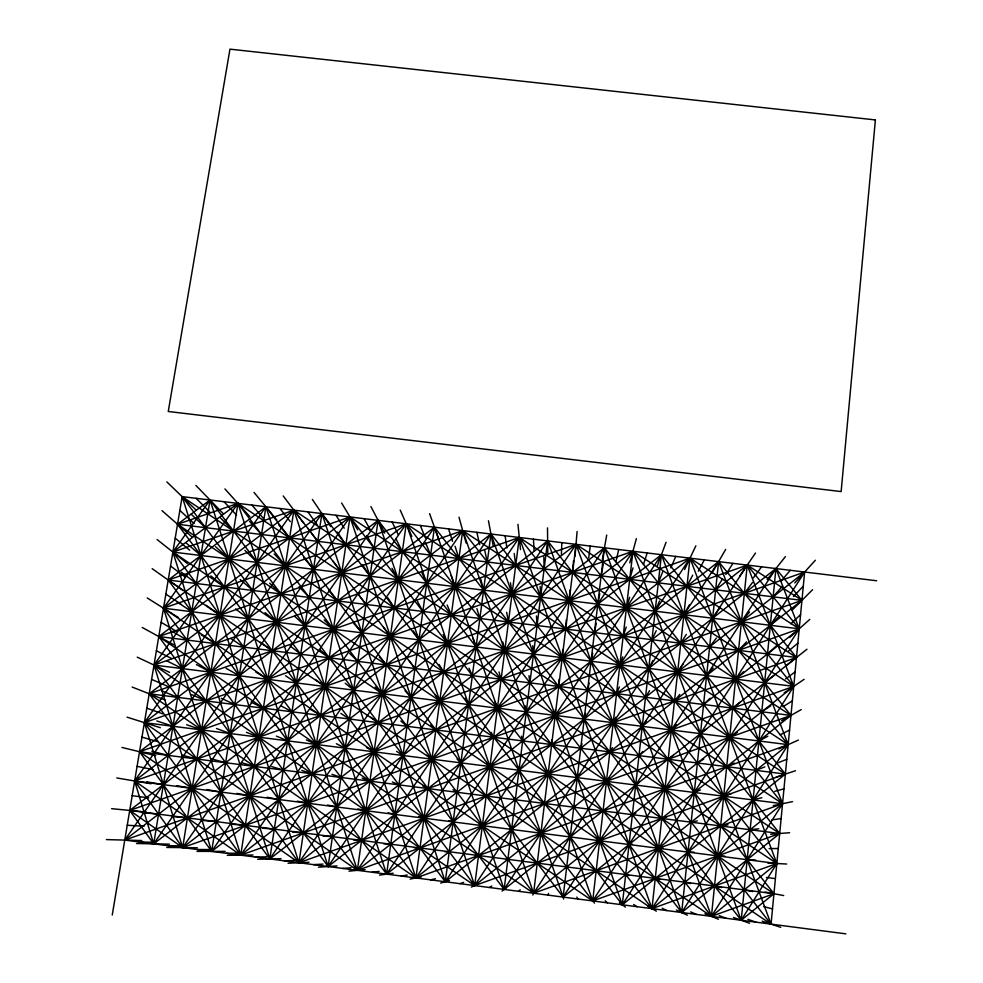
<?xml version="1.0" encoding="UTF-8"?>
<svg xmlns="http://www.w3.org/2000/svg" width="983" height="983" viewBox="0 0 983 983"><rect width="100%" height="100%" fill="white"/><g stroke="black" fill="none" stroke-linecap="round" stroke-linejoin="round"><path stroke-width="1.47" d="M551.672 744.573L551.709 739.99M555.223 715.415L555.407 709.591M561.404 554.559L561.821 542.616M558.749 686.441L559.081 679.413M562.251 657.664L562.731 649.431M548.354 895.169L548.465 893.412M565.729 629.059L566.343 619.646M569.182 600.638L569.943 590.058M572.61 572.401L573.519 560.666M575.055 556.218L577.082 531.471M741.207 920.248L775.931 568.555L386.614 874.133L168.216 580.044L265.901 506.773L563.124 897.086L790.959 715.415L661.448 554.695L269.809 858.945L149.219 693.765L378.111 520.363L681.674 912.507L779.691 833.51L547.629 540.908L153.692 843.844L129.719 810.434L490.959 534.039L773.953 893.719L741.207 920.248L434.461 527.195L139.537 751.725L211.664 851.376L604.459 547.789L785.368 774.076L622.313 904.778L321.92 513.556L158.779 636.542L328.125 866.527L718.61 561.612L796.488 657.516L504.119 889.406L210.03 500.003L177.542 524.258L445.274 881.763L801.944 600.343L775.931 568.555L563.124 897.086L434.461 527.195L211.664 851.376L154.012 665.061L265.901 506.773L386.614 874.133L604.459 547.789L741.207 920.248L776.828 863.516L661.448 554.695L445.274 881.763L321.92 513.556L134.646 780.981L153.692 843.844L378.111 520.363L504.119 889.406L718.61 561.612L788.169 744.659L681.674 912.507L547.629 540.908L328.125 866.527L210.03 500.003L172.897 552.065L269.809 858.945L490.959 534.039L622.313 904.778L799.228 628.837L775.931 568.555M845.835 933.85L124.767 840.084L349.997 516.96L474.678 885.585L690.005 558.147L793.736 686.367L533.597 893.252L406.262 523.779L144.39 722.652L240.724 855.161L462.686 530.611L592.7 900.932L804.647 572.045L415.932 877.942L293.892 510.165L163.51 608.207L357.357 870.324L790.959 715.415L519.282 537.468L298.955 862.73L182.15 496.624L773.953 893.719L711.422 916.365L747.24 565.09L134.646 780.981L182.666 847.604L799.228 628.837L747.24 565.09L357.357 870.324L144.39 722.652L293.892 510.165L779.691 833.51L592.7 900.932L163.51 608.207L237.947 503.382L776.828 863.516L711.422 916.365L172.897 552.065L237.947 503.382L533.597 893.252L782.542 803.701L690.005 558.147L139.537 751.725L298.955 862.73L793.736 686.367L747.24 565.09L533.597 893.252L158.779 636.542L462.686 530.611L788.169 744.659L592.7 900.932L293.892 510.165L172.897 552.065L415.932 877.942L788.169 744.659L632.941 551.242L144.39 722.652L182.666 847.604L576.026 544.336L793.736 686.367L651.975 908.636L168.216 580.044L349.997 516.96L782.542 803.701L711.422 916.365L406.262 523.779L163.51 608.207L240.724 855.161L796.488 657.516L632.941 551.242L240.724 855.161L134.646 780.981L462.686 530.611L771.053 924.131L804.647 572.045L129.719 810.434L182.666 847.604L406.262 523.779L785.368 774.076L474.678 885.585L154.012 665.061L349.997 516.96L651.975 908.636L776.828 863.516L519.282 537.468L154.012 665.061L298.955 862.73L690.005 558.147L799.228 628.837L474.678 885.585L182.15 496.624L112.246 915.038M681.674 912.507L718.61 561.612M711.422 916.365L576.026 544.336L357.357 870.324L237.947 503.382L177.542 524.258L771.053 924.131L632.941 551.242L415.932 877.942L149.219 693.765L576.026 544.336L782.542 803.701L651.975 908.636L690.005 558.147M622.313 904.778L661.448 554.695M592.7 900.932L632.941 551.242M563.124 897.086L604.459 547.789M533.597 893.252L576.026 544.336M504.119 889.406L547.629 540.908M474.678 885.585L519.282 537.468L124.767 840.084L801.944 600.343L747.24 565.09M588.719 557.877L590.242 546.069M445.274 881.763L490.959 534.039M415.932 877.942L462.686 530.611M386.614 874.133L434.461 527.195M357.357 870.324L406.262 523.779M328.125 866.527L378.111 520.363M298.955 862.73L349.997 516.96M269.809 858.945L321.92 513.556M240.724 855.161L293.892 510.165M211.664 851.376L265.901 506.773M182.666 847.604L237.947 503.382M153.692 843.844L210.03 500.003M602.395 559.536L606.708 535.047M601.141 575.878L603.243 564.279M597.787 604.152L599.765 593.707M594.42 632.597L596.263 623.32M591.041 661.227L592.737 653.142M616.071 561.207L618.688 549.509M587.625 690.054L589.186 683.16M584.197 719.052L585.61 713.388M629.759 562.866L636.382 538.635M580.744 748.247L582.022 743.812M629.698 579.356L633.015 567.891M626.441 607.654L629.636 597.357M643.46 564.525L647.195 552.962M623.161 636.136L626.232 627.007M577.267 777.627L578.397 774.444M619.868 664.803L622.804 656.865M657.172 566.196L666.093 542.223M658.303 582.845L662.825 571.516M532.835 895.071L534.297 891.569M616.55 693.654L619.351 686.92M670.885 567.867L675.726 556.415M655.133 611.18L659.544 601.018M684.61 569.526L695.853 545.811M651.95 639.687L656.239 630.705M613.208 722.689L615.874 717.172M686.945 586.335L692.683 575.153M573.765 807.203L574.748 805.286M698.348 571.197L704.307 559.88M648.743 668.391L652.909 660.588M683.873 614.694L689.501 604.68M712.097 572.868L725.663 549.423M609.841 751.921L612.372 747.633M645.512 697.266L649.554 690.68M680.777 643.251L686.281 634.404M715.636 589.837L722.591 578.778M725.859 574.539L732.925 563.345M739.621 576.21L755.509 553.024M712.65 618.221L719.495 608.342M677.656 671.979L683.05 664.324M642.255 726.339L646.175 720.981M753.396 577.881L761.579 566.822M744.364 593.327L752.536 582.428M709.64 646.802L716.386 638.102M606.462 781.338L608.846 778.303M767.182 579.552L785.405 556.636M518.852 891.323L520.142 889.726M674.522 700.891L679.794 694.453M741.465 621.76L749.538 612.016M780.981 581.236L790.283 570.3M773.13 596.841L782.529 586.065M706.617 675.567L713.253 668.059M794.78 582.907L815.349 560.249M638.987 755.595L642.771 751.479M738.552 650.365L746.527 641.813M793.465 596.509L803.295 586.175M770.328 625.299L779.63 615.702M671.364 729.988L676.525 724.778M792.151 610.148L812.56 589.726M703.57 704.516L710.095 698.225M790.836 623.824L800.592 614.572M735.616 679.167L743.492 671.807M767.502 653.941L776.717 645.524M789.509 637.549L809.771 619.388M788.182 651.324L797.864 643.152M502.067 891.065L505.999 887.895M786.855 665.122L806.945 649.247M732.654 708.141L740.432 702.009M764.651 682.767L773.781 675.554M668.182 759.281L673.22 755.313M700.498 733.65L706.912 728.587M635.694 785.048L639.355 782.173M603.046 810.938L605.307 809.181M570.238 836.963L571.074 836.336M785.515 678.983L795.112 671.917M784.176 692.88L804.106 679.314M761.788 711.778L770.819 705.794M729.681 737.311L737.361 732.409M782.837 706.814L792.347 700.867M697.414 762.98L703.717 759.159M489.387 887.502L491.856 886.052M781.485 720.797L801.256 709.579M664.975 788.771L669.902 786.056M758.901 740.985L767.846 736.23M780.133 734.817L789.57 730.013M726.683 766.666L734.264 763.017M632.388 814.686L635.915 813.088M778.782 748.886L798.38 740.052M471.349 887.071L477.738 884.221M694.305 792.495L700.498 789.939M756.001 770.377L764.848 766.875M777.418 763.005L786.769 759.343M459.97 883.668L463.62 882.378M776.054 777.16L795.48 770.733M723.672 796.218L731.143 793.834M661.756 818.446L666.56 817.008M440.679 883.078L449.514 880.547M774.678 791.352L783.955 788.857M753.089 799.953L761.837 797.729M430.603 879.846L435.42 878.716M599.618 840.735L601.731 840.268M691.172 822.193L697.254 820.928M773.314 805.605L792.568 801.624M410.046 879.097L421.326 876.885M505.999 859.658L507.867 859.326M401.273 876.037L407.257 875.054M720.637 825.966L728.01 824.848M771.925 819.896L781.116 818.581M379.475 875.116L393.188 873.223M371.979 872.228L379.131 871.405M750.14 829.726L758.802 828.78M348.94 871.147L365.086 869.574M629.046 844.52L632.438 844.213M342.735 868.431L351.054 867.756M770.549 834.223L789.632 832.724M318.455 867.178L337.034 865.925M313.54 864.622L323.014 864.106M475.379 855.702L478.524 855.529M288.019 863.221L309.006 862.288M284.382 860.838L295.011 860.469M658.512 848.304L663.193 848.169M257.632 859.265L281.027 858.65M255.261 857.053L267.057 856.832M769.161 848.612L778.266 848.489M227.282 855.321L253.086 855.013M226.188 853.269L239.127 853.195M444.808 851.745L449.219 851.745M196.981 851.376L225.181 851.389M688.026 852.101L693.998 852.126M197.165 849.496L211.247 849.57M166.729 847.444L197.325 847.764M168.167 845.724L183.403 845.958M136.526 843.512L169.494 844.151M139.23 841.964L155.597 842.345M106.373 839.593L141.712 840.539M414.285 847.801L419.962 847.96M717.59 855.898L724.84 856.095M747.191 859.707L755.743 860.064M383.812 843.869L390.743 844.176M767.772 863.037L786.683 864.032M353.376 839.924L361.572 840.416M127.249 825.241L144.071 826.273M322.989 836.005L332.438 836.644M292.651 832.073L303.354 832.884M262.363 828.165L274.306 829.124M232.111 824.258L245.308 825.376M201.92 820.35L216.346 821.641M171.767 816.455L187.434 817.893M141.663 812.56L158.558 814.17M111.595 808.665L146.418 812.069M182.15 496.624L876.627 580.756M766.371 877.5L775.39 878.593M177.542 524.258L801.944 600.343M172.897 552.065L799.228 628.837M168.216 580.044L796.488 657.516M163.51 608.207L793.736 686.367M158.779 636.542L790.959 715.415M154.012 665.061L788.169 744.659M149.219 693.765L785.368 774.076M144.39 722.652L782.542 803.701M139.537 751.725L779.691 833.51M134.646 780.981L776.828 863.516M129.719 810.434L773.953 893.719M132.189 795.689L148.752 797.901M116.793 777.958L151.087 783.77M146.75 781.817L163.387 784.68M176.768 785.663L192.177 788.378M206.823 789.533L221.003 792.089M236.915 793.392L249.866 795.8M764.971 892.023L783.709 895.562M267.069 797.274L278.779 799.511M297.259 801.145L307.74 803.234M744.205 889.873L752.659 891.556M137.092 766.335L153.409 769.689M327.499 805.04L336.727 806.957M714.518 886.039L721.657 887.538M357.775 808.923L365.774 810.692M684.856 882.206L690.705 883.545M388.113 812.818L394.847 814.428M121.953 747.461L155.732 755.657M151.812 751.27L168.191 755.386M655.256 878.372L659.802 879.552M763.57 906.584L772.503 908.894M181.732 755.091L196.883 759.048M418.488 816.726L423.98 818.163M211.689 758.925L225.623 762.722M141.97 737.164L158.042 741.661M241.683 762.747L254.4 766.396M448.912 820.633L453.138 821.911M271.738 766.593L283.227 770.082M625.692 874.551L628.948 875.558M127.077 717.16L160.352 727.715M301.83 770.426L312.09 773.768M762.157 921.194L780.711 927.313M156.838 720.944L172.959 726.277M747.842 919.326L756.124 922.189M186.659 724.729L201.564 729.914M331.971 774.285L340.99 777.467M146.811 708.19L162.65 713.805M733.539 917.471L749.562 923.258M216.518 728.514L230.206 733.551M479.385 824.553L482.346 825.671M719.237 915.615L726.314 918.306M362.149 778.131L369.94 781.166M246.426 732.31L258.898 737.189M132.164 687.068L164.935 699.933M704.946 913.76L718.45 919.216M161.839 690.816L177.69 697.365M276.37 736.107L287.638 740.838M596.165 870.741L598.143 871.577M151.615 679.388L167.221 686.122M690.668 911.905L696.542 914.436M191.55 694.563L206.209 700.965M392.389 781.989L398.926 784.864M306.364 739.916L316.403 744.5M221.322 698.311L234.777 704.565M676.402 910.049L687.4 915.173M137.215 657.172L169.506 672.335M166.791 660.883L182.408 668.624M251.132 702.071L263.37 708.178M336.407 743.726L345.217 748.161M156.395 650.783L171.767 658.598M662.149 908.194L666.818 910.565M422.665 785.859L427.961 788.575M196.416 664.594L210.829 672.2M280.978 705.843L292.012 711.79M142.24 627.473L174.028 644.909M509.894 828.472L511.602 829.431M226.09 668.317L239.299 675.763M366.499 747.547L374.081 751.823M647.908 906.338L656.386 911.143M171.718 631.147L187.077 640.08M161.151 622.35L176.289 631.246M310.874 709.615L320.704 715.415M255.801 672.04L267.818 679.351M201.257 634.834L215.424 643.607M147.229 597.971L178.537 617.643M452.991 789.73L457.034 792.286M633.666 904.495L637.131 906.707M396.628 751.368L402.981 755.497M340.818 713.388L349.42 719.04M285.562 675.763L296.375 682.927M230.821 638.508L243.809 647.158M176.621 601.621L191.734 611.709M165.869 594.101L180.774 604.066M152.181 568.678L183.01 590.537M206.049 605.258L219.983 615.211M260.446 642.206L272.23 650.697M315.359 679.499L324.968 686.515M619.437 902.64L625.434 907.112M370.812 717.172L378.197 722.677M170.563 566.036L185.246 577.058M181.474 572.278L196.354 583.509M235.527 608.907L248.281 618.725M426.806 755.202L431.918 759.171M290.108 645.905L300.7 654.248M157.108 539.556L187.458 563.603M210.817 575.891L224.517 586.986M345.205 683.246L353.597 690.115M175.22 538.143L189.682 550.197M265.054 612.569L276.616 622.239M186.315 543.132L200.937 555.506M483.353 793.613L486.155 796.009M400.843 720.957L406.999 726.314M319.807 649.603L329.207 657.811M161.998 510.632L191.882 536.829M240.208 579.503L252.729 590.464M605.221 900.797L607.494 902.861M215.56 546.708L229.027 558.946M179.852 510.423L194.093 523.509M294.617 616.23L305 625.753M375.101 686.994L382.276 693.715M191.107 514.17L205.496 527.662M269.637 583.128L280.978 593.953M166.852 481.903L196.281 510.226M566.699 866.932L567.375 867.596M349.567 653.302L357.751 661.362M457.034 759.036L460.904 762.845M244.853 550.296L257.141 562.387M196.084 498.32L209.686 511.848M220.266 517.722L233.499 531.078M324.23 619.892L333.421 629.28M195.875 485.405L223.104 513.482M299.102 586.753L309.276 597.443M430.923 724.754L435.85 729.951M223.989 501.699L236.522 515.104M274.183 553.884L285.316 565.839M249.461 521.273L261.539 534.494M405.033 690.742L411.005 697.316M224.935 488.92L249.952 516.739M379.352 657.025L386.344 664.938M251.918 505.078L263.395 518.373M353.892 623.566L361.879 632.806M328.617 590.39L337.599 600.932M591.016 898.941L594.518 903.094M303.563 557.472L313.516 569.304M278.705 524.824L289.616 537.91M254.044 492.434L276.837 520.007M279.897 508.469L290.304 521.641M283.202 495.96L303.772 523.275M332.991 561.072L341.765 572.77M307.986 528.387L317.73 541.338M358.181 594.027L365.971 604.434M383.591 627.24L390.374 636.345M409.198 660.736L414.973 668.501M435.014 694.502L439.757 700.928M461.052 728.55L464.75 733.601M487.31 762.882L489.927 766.531M307.9 511.86L317.239 524.91M513.777 797.496L515.313 799.732M312.385 499.487L330.73 526.544M337.316 531.95L345.893 544.779M362.457 564.672L370.05 576.235M387.794 597.664L394.392 607.936M335.953 515.264L344.222 528.19M413.327 630.926L418.918 639.884M341.629 503.013L357.726 529.825M439.082 664.459L443.64 672.089M366.696 535.526L374.093 548.207M576.824 897.098L577.906 899.003M465.045 698.274L468.559 704.541M364.054 518.668L371.242 531.471M391.959 568.285L398.373 579.7M540.466 832.404L540.896 833.191M417.431 601.313L422.837 611.438M370.898 506.552L384.771 533.118M491.23 732.36L493.675 737.25M443.124 634.613L447.498 643.423M396.112 539.102L402.33 551.647M392.18 522.071L398.299 534.752M421.51 571.897L426.733 583.177M469.014 668.194L472.356 675.665M400.228 510.103L411.84 536.399M447.13 604.975L451.332 614.953M425.565 542.677L430.615 555.1M420.355 525.487L425.393 538.045M517.623 766.728L518.999 770.23M495.125 702.034L497.41 708.165M472.958 638.311L476.128 646.974M451.111 575.522L455.141 586.667M429.596 513.642L438.946 539.692M519.282 537.468L651.975 908.636M448.567 528.903L452.512 541.338M455.068 546.265L458.926 558.553M476.866 608.624L479.876 618.479M498.995 671.93L501.109 679.253M459 517.205L466.089 542.985M562.632 895.255L563.652 899.076M480.761 579.147L483.587 590.144M521.445 736.169L522.661 740.912M476.816 532.319L479.679 544.643M502.829 642.01L504.795 650.537M484.619 549.853L487.285 562.006M488.453 520.757L493.282 546.29M506.65 612.298L508.444 621.993M525.241 705.819L526.298 711.79M510.447 582.772L512.082 593.646M505.115 535.747L506.884 547.949M544.238 801.391L544.521 803.467M529.014 675.665L529.911 682.853M514.207 553.454L515.694 565.471M517.955 524.32L520.499 549.595M532.761 645.72L533.499 654.1M536.472 615.96L537.062 625.52M533.45 539.188L534.125 551.254M540.171 586.409L540.613 597.136M547.986 770.586L548.109 773.928M543.845 557.054L544.127 568.936M547.494 527.896L547.764 552.913M875.386 119.926L841.141 491.574L168.253 411.484L229.961 49.15L875.386 119.926"/></g></svg>
